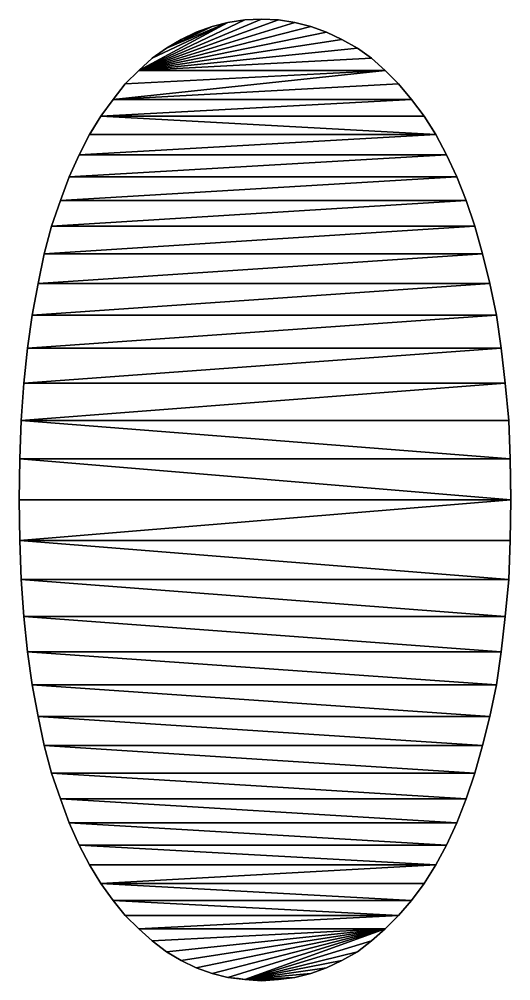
# Model space of a CAD drawing. Header units: inches. Extents: x 62 to 1153, y 3 to 780.
# Drawn here: x 101.582 to 102.31, y 19.737 to 21.163 of the extents above; entities that cross this region are included whole.
import ezdxf

# ---------------------------------------------------------------- set-up
doc = ezdxf.new("R2010")
doc.units = ezdxf.units.IN
doc.header["$MEASUREMENT"] = 0
doc.layers.add('Base', color=3, linetype='Continuous')

msp = doc.modelspace()

# ---------------------------------------------------------------- linework, layer by layer
at = {"layer": 'Base'}
for points in [[(101.916, 21.1625, -43), (101.759, 21.0875, -43), (101.941, 21.1635, -43)], [(101.941, 21.1635, -43), (101.759, 21.0875, -43), (101.966, 21.1625, -43)], [(101.891, 21.1585, -43), (101.759, 21.0875, -43), (101.916, 21.1625, -43)], [(101.99, 21.1585, -43), (101.966, 21.1625, -43), (101.759, 21.0875, -43)], [(101.891, 21.1585, -43), (101.916, 21.1625, -43), (101.907, 21.161, -44)], [(101.916, 21.1625, -44), (101.907, 21.161, -44), (101.916, 21.1625, -43)], [(101.916, 21.1625, -44), (101.916, 21.1625, -43), (101.941, 21.1635, -43)], [(101.916, 21.1625, -44), (101.941, 21.1635, -43), (101.941, 21.1635, -44)], [(101.966, 21.1625, -44), (101.941, 21.1635, -44), (101.941, 21.1635, -43)], [(101.966, 21.1625, -44), (101.941, 21.1635, -43), (101.966, 21.1625, -43)], [(101.99, 21.1585, -44), (101.966, 21.1625, -44), (101.966, 21.1625, -43)], [(101.99, 21.1585, -44), (101.966, 21.1625, -43), (101.99, 21.1585, -43)], [(101.891, 21.1585, -43), (101.779, 21.1055, -43), (101.759, 21.0875, -43)], [(102.014, 21.1525, -43), (101.99, 21.1585, -43), (101.759, 21.0875, -43)], [(102.037, 21.1445, -43), (102.014, 21.1525, -43), (101.759, 21.0875, -43)], [(101.891, 21.1585, -43), (101.8, 21.1205, -43), (101.779, 21.1055, -43)], [(101.891, 21.1585, -43), (101.868, 21.1525, -43), (101.8, 21.1205, -43)], [(101.822, 21.1335, -43), (101.8, 21.1205, -43), (101.868, 21.1525, -43)], [(101.844, 21.1445, -43), (101.822, 21.1335, -43), (101.868, 21.1525, -43)], [(101.844, 21.1445, -44), (101.844, 21.1445, -43), (101.868, 21.1525, -43)], [(101.844, 21.1445, -44), (101.868, 21.1525, -43), (101.868, 21.1525, -44)], [(101.868, 21.1525, -44), (101.868, 21.1525, -43), (101.891, 21.1585, -43)], [(101.868, 21.1525, -44), (101.891, 21.1585, -43), (101.891, 21.1585, -44)], [(101.891, 21.1585, -44), (101.891, 21.1585, -43), (101.907, 21.161, -44)], [(102.014, 21.1525, -44), (101.99, 21.1585, -44), (101.99, 21.1585, -43)], [(102.014, 21.1525, -44), (101.99, 21.1585, -43), (102.014, 21.1525, -43)], [(102.037, 21.1445, -44), (102.014, 21.1525, -44), (102.014, 21.1525, -43)], [(102.037, 21.1445, -44), (102.014, 21.1525, -43), (102.037, 21.1445, -43)], [(102.06, 21.1335, -43), (102.037, 21.1445, -43), (101.759, 21.0875, -43)], [(102.083, 21.1205, -43), (102.06, 21.1335, -43), (101.759, 21.0875, -43)], [(101.8, 21.1205, -44), (101.8, 21.1205, -43), (101.822, 21.1335, -43)], [(101.8, 21.1205, -44), (101.822, 21.1335, -43), (101.822, 21.1335, -44)], [(101.822, 21.1335, -44), (101.822, 21.1335, -43), (101.844, 21.1445, -43)], [(101.822, 21.1335, -44), (101.844, 21.1445, -43), (101.844, 21.1445, -44)], [(102.06, 21.1335, -44), (102.037, 21.1445, -44), (102.037, 21.1445, -43)], [(102.06, 21.1335, -44), (102.037, 21.1445, -43), (102.06, 21.1335, -43)], [(102.083, 21.1205, -44), (102.06, 21.1335, -44), (102.06, 21.1335, -43)], [(102.083, 21.1205, -44), (102.06, 21.1335, -43), (102.083, 21.1205, -43)], [(102.104, 21.1055, -43), (102.083, 21.1205, -43), (101.759, 21.0875, -43)], [(101.779, 21.1055, -44), (101.779, 21.1055, -43), (101.8, 21.1205, -43)], [(101.779, 21.1055, -44), (101.8, 21.1205, -43), (101.8, 21.1205, -44)], [(102.104, 21.1055, -44), (102.083, 21.1205, -44), (102.083, 21.1205, -43)], [(102.104, 21.1055, -44), (102.083, 21.1205, -43), (102.104, 21.1055, -43)], [(101.759, 21.0875, -44), (101.759, 21.0875, -43), (101.779, 21.1055, -43)], [(101.759, 21.0875, -44), (101.779, 21.1055, -43), (101.779, 21.1055, -44)], [(102.104, 21.1055, -43), (101.759, 21.0875, -43), (102.124, 21.0875, -43)], [(102.124, 21.0875, -44), (102.104, 21.1055, -44), (102.104, 21.1055, -43)], [(102.124, 21.0875, -44), (102.104, 21.1055, -43), (102.124, 21.0875, -43)], [(101.721, 21.0445, -43), (102.124, 21.0875, -43), (101.739, 21.0675, -43)], [(102.144, 21.0675, -43), (102.124, 21.0875, -43), (101.721, 21.0445, -43)], [(101.739, 21.0675, -44), (101.739, 21.0675, -43), (101.759, 21.0875, -43)], [(101.739, 21.0675, -44), (101.759, 21.0875, -43), (101.759, 21.0875, -44)], [(101.739, 21.0675, -43), (102.124, 21.0875, -43), (101.759, 21.0875, -43)], [(102.144, 21.0675, -44), (102.124, 21.0875, -44), (102.124, 21.0875, -43)], [(102.144, 21.0675, -44), (102.124, 21.0875, -43), (102.144, 21.0675, -43)], [(101.739, 21.0675, -44), (101.721, 21.0445, -44), (101.721, 21.0445, -43)], [(101.739, 21.0675, -44), (101.721, 21.0445, -43), (101.739, 21.0675, -43)], [(102.163, 21.0445, -43), (102.144, 21.0675, -43), (101.721, 21.0445, -43)], [(102.163, 21.0445, -44), (102.144, 21.0675, -44), (102.144, 21.0675, -43)], [(102.163, 21.0445, -44), (102.144, 21.0675, -43), (102.163, 21.0445, -43)], [(101.721, 21.0445, -44), (101.703, 21.0195, -44), (101.703, 21.0195, -43)], [(101.721, 21.0445, -44), (101.703, 21.0195, -43), (101.721, 21.0445, -43)], [(101.721, 21.0445, -43), (101.703, 21.0195, -43), (102.163, 21.0445, -43)], [(102.163, 21.0445, -43), (101.703, 21.0195, -43), (102.182, 21.0195, -43)], [(102.182, 21.0195, -44), (102.163, 21.0445, -44), (102.163, 21.0445, -43)], [(102.182, 21.0195, -44), (102.163, 21.0445, -43), (102.182, 21.0195, -43)], [(101.6879, 20.9955, -44), (101.686, 20.9925, -43), (101.703, 21.0195, -43)], [(101.686, 20.9925, -43), (102.199, 20.9925, -43), (101.703, 21.0195, -43)], [(101.703, 21.0195, -44), (101.6879, 20.9955, -44), (101.703, 21.0195, -43)], [(102.182, 21.0195, -43), (101.703, 21.0195, -43), (102.199, 20.9925, -43)], [(102.1971, 20.9955, -44), (102.182, 21.0195, -44), (102.182, 21.0195, -43)], [(102.182, 21.0195, -43), (102.199, 20.9925, -43), (102.1971, 20.9955, -44)], [(101.686, 20.9925, -44), (101.671, 20.9625, -44), (101.671, 20.9625, -43)], [(101.686, 20.9925, -44), (101.671, 20.9625, -43), (101.686, 20.9925, -43)], [(101.671, 20.9625, -43), (102.199, 20.9925, -43), (101.686, 20.9925, -43)], [(102.199, 20.9925, -43), (101.671, 20.9625, -43), (102.215, 20.9625, -43)], [(101.6879, 20.9955, -44), (101.686, 20.9925, -44), (101.686, 20.9925, -43)], [(102.199, 20.9925, -44), (102.1971, 20.9955, -44), (102.199, 20.9925, -43)], [(102.199, 20.9925, -44), (102.199, 20.9925, -43), (102.215, 20.9625, -43)], [(102.199, 20.9925, -44), (102.215, 20.9625, -43), (102.215, 20.9625, -44)], [(101.671, 20.9625, -44), (101.656, 20.9295, -44), (101.656, 20.9295, -43)], [(101.671, 20.9625, -44), (101.656, 20.9295, -43), (101.671, 20.9625, -43)], [(101.656, 20.9295, -43), (102.215, 20.9625, -43), (101.671, 20.9625, -43)], [(102.215, 20.9625, -43), (101.656, 20.9295, -43), (102.23, 20.9295, -43)], [(102.215, 20.9625, -44), (102.215, 20.9625, -43), (102.23, 20.9295, -43)], [(102.215, 20.9625, -44), (102.23, 20.9295, -43), (102.23, 20.9295, -44)], [(101.656, 20.9295, -44), (101.643, 20.8945, -44), (101.643, 20.8945, -43)], [(101.656, 20.9295, -44), (101.643, 20.8945, -43), (101.656, 20.9295, -43)], [(101.643, 20.8945, -43), (102.23, 20.9295, -43), (101.656, 20.9295, -43)], [(102.23, 20.9295, -43), (101.643, 20.8945, -43), (102.244, 20.8945, -43)], [(102.23, 20.9295, -44), (102.23, 20.9295, -43), (102.244, 20.8945, -43)], [(102.23, 20.9295, -44), (102.244, 20.8945, -43), (102.244, 20.8945, -44)], [(101.643, 20.8945, -44), (101.63, 20.8565, -44), (101.63, 20.8565, -43)], [(101.643, 20.8945, -44), (101.63, 20.8565, -43), (101.643, 20.8945, -43)], [(101.63, 20.8565, -43), (102.244, 20.8945, -43), (101.643, 20.8945, -43)], [(102.244, 20.8945, -43), (101.63, 20.8565, -43), (102.257, 20.8565, -43)], [(102.244, 20.8945, -44), (102.244, 20.8945, -43), (102.257, 20.8565, -43)], [(102.244, 20.8945, -44), (102.257, 20.8565, -43), (102.257, 20.8565, -44)], [(101.63, 20.8565, -44), (101.619, 20.8155, -44), (101.619, 20.8155, -43)], [(101.63, 20.8565, -44), (101.619, 20.8155, -43), (101.63, 20.8565, -43)], [(101.619, 20.8155, -43), (102.257, 20.8565, -43), (101.63, 20.8565, -43)], [(102.257, 20.8565, -43), (101.619, 20.8155, -43), (102.268, 20.8155, -43)], [(102.257, 20.8565, -44), (102.257, 20.8565, -43), (102.268, 20.8155, -43)], [(102.257, 20.8565, -44), (102.268, 20.8155, -43), (102.268, 20.8155, -44)], [(101.619, 20.8155, -44), (101.61, 20.7715, -44), (101.61, 20.7715, -43)], [(101.619, 20.8155, -44), (101.61, 20.7715, -43), (101.619, 20.8155, -43)], [(101.61, 20.7715, -43), (102.268, 20.8155, -43), (101.619, 20.8155, -43)], [(102.268, 20.8155, -43), (101.61, 20.7715, -43), (102.279, 20.7715, -43)], [(102.268, 20.8155, -44), (102.268, 20.8155, -43), (102.279, 20.7715, -43)], [(102.268, 20.8155, -44), (102.279, 20.7715, -43), (102.279, 20.7715, -44)], [(101.61, 20.7715, -44), (101.601, 20.7245, -44), (101.601, 20.7245, -43)], [(101.61, 20.7715, -44), (101.601, 20.7245, -43), (101.61, 20.7715, -43)], [(101.601, 20.7245, -43), (102.279, 20.7715, -43), (101.61, 20.7715, -43)], [(102.279, 20.7715, -43), (101.601, 20.7245, -43), (102.289, 20.7245, -43)], [(102.279, 20.7715, -44), (102.279, 20.7715, -43), (102.289, 20.7245, -43)], [(102.279, 20.7715, -44), (102.289, 20.7245, -43), (102.289, 20.7245, -44)], [(101.601, 20.7245, -44), (101.594, 20.6755, -44), (101.594, 20.6755, -43)], [(101.601, 20.7245, -44), (101.594, 20.6755, -43), (101.601, 20.7245, -43)], [(101.594, 20.6755, -43), (102.289, 20.7245, -43), (101.601, 20.7245, -43)], [(102.289, 20.7245, -43), (101.594, 20.6755, -43), (102.296, 20.6755, -43)], [(102.289, 20.7245, -44), (102.289, 20.7245, -43), (102.296, 20.6755, -43)], [(102.289, 20.7245, -44), (102.296, 20.6755, -43), (102.296, 20.6755, -44)], [(101.594, 20.6755, -44), (101.589, 20.6235, -44), (101.589, 20.6235, -43)], [(101.594, 20.6755, -44), (101.589, 20.6235, -43), (101.594, 20.6755, -43)], [(101.589, 20.6235, -43), (102.296, 20.6755, -43), (101.594, 20.6755, -43)], [(102.296, 20.6755, -43), (101.589, 20.6235, -43), (102.302, 20.6235, -43)], [(102.296, 20.6755, -44), (102.296, 20.6755, -43), (102.302, 20.6235, -43)], [(102.296, 20.6755, -44), (102.302, 20.6235, -43), (102.302, 20.6235, -44)], [(101.589, 20.6235, -44), (101.585, 20.5685, -44), (101.585, 20.5685, -43)], [(101.589, 20.6235, -44), (101.585, 20.5685, -43), (101.589, 20.6235, -43)], [(101.585, 20.5685, -43), (102.302, 20.6235, -43), (101.589, 20.6235, -43)], [(101.585, 20.5685, -43), (102.307, 20.5685, -43), (102.302, 20.6235, -43)], [(102.302, 20.6235, -44), (102.302, 20.6235, -43), (102.307, 20.5685, -43)], [(102.302, 20.6235, -44), (102.307, 20.5685, -43), (102.307, 20.5685, -44)], [(101.585, 20.5685, -44), (101.583, 20.5115, -44), (101.583, 20.5115, -43)], [(101.585, 20.5685, -44), (101.583, 20.5115, -43), (101.585, 20.5685, -43)], [(101.585, 20.5685, -43), (101.583, 20.5115, -43), (102.309, 20.5115, -43)], [(101.585, 20.5685, -43), (102.309, 20.5115, -43), (102.307, 20.5685, -43)], [(102.307, 20.5685, -44), (102.307, 20.5685, -43), (102.309, 20.5115, -43)], [(102.307, 20.5685, -44), (102.309, 20.5115, -43), (102.309, 20.5115, -44)], [(101.582, 20.4505, -43), (101.583, 20.5115, -43), (101.582, 20.4505, -44)], [(101.583, 20.5115, -44), (101.582, 20.4505, -44), (101.583, 20.5115, -43)], [(101.583, 20.5115, -43), (101.582, 20.4505, -43), (102.31, 20.4505, -43)], [(102.31, 20.4505, -43), (102.309, 20.5115, -43), (101.583, 20.5115, -43)], [(102.309, 20.5115, -44), (102.309, 20.5115, -43), (102.3095, 20.4835, -44)], [(102.309, 20.5115, -43), (102.31, 20.4505, -43), (102.3095, 20.4835, -44)], [(102.31, 20.4505, -44), (102.3095, 20.4835, -44), (102.31, 20.4505, -43)], [(101.582, 20.4505, -44), (101.583, 20.3905, -44), (101.583, 20.3905, -43)], [(101.582, 20.4505, -44), (101.583, 20.3905, -43), (101.582, 20.4505, -43)], [(101.582, 20.4505, -43), (101.583, 20.3905, -43), (102.31, 20.4505, -43)], [(102.309, 20.3905, -43), (102.31, 20.4505, -43), (101.583, 20.3905, -43)], [(102.31, 20.4505, -44), (102.31, 20.4505, -43), (102.309, 20.3905, -43)], [(102.31, 20.4505, -44), (102.309, 20.3905, -43), (102.309, 20.3905, -44)], [(101.583, 20.3905, -43), (101.583, 20.3905, -44), (101.585, 20.3325, -44)], [(101.583, 20.3905, -43), (101.585, 20.3325, -44), (101.585, 20.3325, -43)], [(101.583, 20.3905, -43), (101.585, 20.3325, -43), (102.307, 20.3325, -43)], [(102.307, 20.3325, -43), (102.309, 20.3905, -43), (101.583, 20.3905, -43)], [(102.309, 20.3905, -44), (102.309, 20.3905, -43), (102.307, 20.3325, -43)], [(102.309, 20.3905, -44), (102.307, 20.3325, -43), (102.307, 20.3325, -44)], [(101.585, 20.3325, -44), (101.589, 20.2775, -44), (101.589, 20.2775, -43)], [(101.585, 20.3325, -44), (101.589, 20.2775, -43), (101.585, 20.3325, -43)], [(101.585, 20.3325, -43), (101.589, 20.2775, -43), (102.302, 20.2775, -43)], [(102.302, 20.2775, -43), (102.307, 20.3325, -43), (101.585, 20.3325, -43)], [(102.307, 20.3325, -44), (102.307, 20.3325, -43), (102.302, 20.2775, -43)], [(102.307, 20.3325, -44), (102.302, 20.2775, -43), (102.302, 20.2775, -44)], [(101.589, 20.2775, -44), (101.594, 20.2255, -44), (101.594, 20.2255, -43)], [(101.589, 20.2775, -44), (101.594, 20.2255, -43), (101.589, 20.2775, -43)], [(102.296, 20.2255, -43), (102.302, 20.2775, -43), (101.589, 20.2775, -43)], [(101.589, 20.2775, -43), (101.594, 20.2255, -43), (102.296, 20.2255, -43)], [(102.302, 20.2775, -44), (102.302, 20.2775, -43), (102.296, 20.2255, -43)], [(102.302, 20.2775, -44), (102.296, 20.2255, -43), (102.296, 20.2255, -44)], [(101.594, 20.2255, -44), (101.601, 20.1765, -44), (101.601, 20.1765, -43)], [(101.594, 20.2255, -44), (101.601, 20.1765, -43), (101.594, 20.2255, -43)], [(101.594, 20.2255, -43), (101.601, 20.1765, -43), (102.289, 20.1765, -43)], [(102.289, 20.1765, -43), (102.296, 20.2255, -43), (101.594, 20.2255, -43)], [(102.296, 20.2255, -44), (102.296, 20.2255, -43), (102.289, 20.1765, -43)], [(102.296, 20.2255, -44), (102.289, 20.1765, -43), (102.289, 20.1765, -44)], [(101.601, 20.1765, -44), (101.61, 20.1295, -44), (101.61, 20.1295, -43)], [(101.601, 20.1765, -44), (101.61, 20.1295, -43), (101.601, 20.1765, -43)], [(102.279, 20.1295, -43), (102.289, 20.1765, -43), (101.601, 20.1765, -43)], [(101.601, 20.1765, -43), (101.61, 20.1295, -43), (102.279, 20.1295, -43)], [(102.289, 20.1765, -44), (102.289, 20.1765, -43), (102.279, 20.1295, -43)], [(102.289, 20.1765, -44), (102.279, 20.1295, -43), (102.279, 20.1295, -44)], [(101.61, 20.1295, -44), (101.619, 20.0865, -44), (101.619, 20.0865, -43)], [(101.61, 20.1295, -44), (101.619, 20.0865, -43), (101.61, 20.1295, -43)], [(102.268, 20.0865, -43), (102.279, 20.1295, -43), (101.61, 20.1295, -43)], [(101.61, 20.1295, -43), (101.619, 20.0865, -43), (102.268, 20.0865, -43)], [(102.279, 20.1295, -44), (102.279, 20.1295, -43), (102.268, 20.0865, -43)], [(102.279, 20.1295, -44), (102.268, 20.0865, -43), (102.268, 20.0865, -44)], [(101.619, 20.0865, -44), (101.63, 20.0455, -44), (101.63, 20.0455, -43)], [(101.619, 20.0865, -44), (101.63, 20.0455, -43), (101.619, 20.0865, -43)], [(102.257, 20.0455, -43), (102.268, 20.0865, -43), (101.619, 20.0865, -43)], [(101.619, 20.0865, -43), (101.63, 20.0455, -43), (102.257, 20.0455, -43)], [(102.268, 20.0865, -44), (102.268, 20.0865, -43), (102.257, 20.0455, -43)], [(102.268, 20.0865, -44), (102.257, 20.0455, -43), (102.257, 20.0455, -44)], [(101.63, 20.0455, -44), (101.643, 20.0075, -44), (101.643, 20.0075, -43)], [(101.63, 20.0455, -44), (101.643, 20.0075, -43), (101.63, 20.0455, -43)], [(102.244, 20.0075, -43), (102.257, 20.0455, -43), (101.63, 20.0455, -43)], [(101.63, 20.0455, -43), (101.643, 20.0075, -43), (102.244, 20.0075, -43)], [(102.257, 20.0455, -44), (102.257, 20.0455, -43), (102.244, 20.0075, -43)], [(102.257, 20.0455, -44), (102.244, 20.0075, -43), (102.244, 20.0075, -44)], [(101.643, 20.0075, -44), (101.656, 19.9715, -44), (101.656, 19.9715, -43)], [(101.643, 20.0075, -44), (101.656, 19.9715, -43), (101.643, 20.0075, -43)], [(102.23, 19.9715, -43), (102.244, 20.0075, -43), (101.643, 20.0075, -43)], [(101.656, 19.9715, -43), (102.23, 19.9715, -43), (101.643, 20.0075, -43)], [(102.244, 20.0075, -44), (102.244, 20.0075, -43), (102.23, 19.9715, -43)], [(102.244, 20.0075, -44), (102.23, 19.9715, -43), (102.23, 19.9715, -44)], [(102.23, 19.9715, -43), (101.656, 19.9715, -43), (102.215, 19.9385, -43)], [(101.656, 19.9715, -43), (101.671, 19.9385, -43), (102.215, 19.9385, -43)], [(101.656, 19.9715, -44), (101.671, 19.9385, -44), (101.671, 19.9385, -43)], [(101.656, 19.9715, -44), (101.671, 19.9385, -43), (101.656, 19.9715, -43)], [(102.23, 19.9715, -43), (102.215, 19.9385, -43), (102.215, 19.9385, -44)], [(102.23, 19.9715, -43), (102.215, 19.9385, -44), (102.23, 19.9715, -44)], [(101.686, 19.9095, -43), (102.199, 19.9095, -43), (101.671, 19.9385, -43)], [(102.215, 19.9385, -43), (101.671, 19.9385, -43), (102.199, 19.9095, -43)], [(101.671, 19.9385, -44), (101.686, 19.9095, -44), (101.686, 19.9095, -43)], [(101.671, 19.9385, -44), (101.686, 19.9095, -43), (101.671, 19.9385, -43)], [(102.215, 19.9385, -44), (102.215, 19.9385, -43), (102.199, 19.9095, -43)], [(102.215, 19.9385, -44), (102.199, 19.9095, -43), (102.199, 19.9095, -44)], [(101.703, 19.8815, -43), (102.199, 19.9095, -43), (101.686, 19.9095, -43)], [(101.686, 19.9095, -44), (101.703, 19.8815, -44), (101.703, 19.8815, -43)], [(101.686, 19.9095, -44), (101.703, 19.8815, -43), (101.686, 19.9095, -43)], [(102.199, 19.9095, -43), (101.703, 19.8815, -43), (102.182, 19.8815, -43)], [(102.199, 19.9095, -44), (102.199, 19.9095, -43), (102.182, 19.8815, -43)], [(102.199, 19.9095, -44), (102.182, 19.8815, -43), (102.182, 19.8815, -44)], [(101.721, 19.8565, -43), (102.163, 19.8565, -43), (101.703, 19.8815, -43)], [(102.182, 19.8815, -43), (101.703, 19.8815, -43), (102.163, 19.8565, -43)], [(101.703, 19.8815, -44), (101.721, 19.8565, -44), (101.721, 19.8565, -43)], [(101.703, 19.8815, -44), (101.721, 19.8565, -43), (101.703, 19.8815, -43)], [(102.182, 19.8815, -44), (102.182, 19.8815, -43), (102.163, 19.8565, -43)], [(102.182, 19.8815, -44), (102.163, 19.8565, -43), (102.163, 19.8565, -44)], [(101.739, 19.8345, -43), (102.144, 19.8345, -43), (101.721, 19.8565, -43)], [(102.163, 19.8565, -43), (101.721, 19.8565, -43), (102.144, 19.8345, -43)], [(101.721, 19.8565, -44), (101.739, 19.8345, -44), (101.739, 19.8345, -43)], [(101.721, 19.8565, -44), (101.739, 19.8345, -43), (101.721, 19.8565, -43)], [(102.163, 19.8565, -44), (102.163, 19.8565, -43), (102.144, 19.8345, -43)], [(102.163, 19.8565, -44), (102.144, 19.8345, -43), (102.144, 19.8345, -44)], [(101.759, 19.8145, -43), (102.144, 19.8345, -43), (101.739, 19.8345, -43)], [(101.739, 19.8345, -44), (101.759, 19.8145, -44), (101.759, 19.8145, -43)], [(101.739, 19.8345, -44), (101.759, 19.8145, -43), (101.739, 19.8345, -43)], [(102.144, 19.8345, -43), (101.759, 19.8145, -43), (102.124, 19.8145, -43)], [(102.124, 19.8145, -44), (102.144, 19.8345, -44), (102.144, 19.8345, -43)], [(102.124, 19.8145, -44), (102.144, 19.8345, -43), (102.124, 19.8145, -43)], [(101.779, 19.7965, -43), (102.124, 19.8145, -43), (101.759, 19.8145, -43)], [(101.759, 19.8145, -44), (101.779, 19.7965, -44), (101.779, 19.7965, -43)], [(101.759, 19.8145, -44), (101.779, 19.7965, -43), (101.759, 19.8145, -43)], [(101.8, 19.7805, -43), (102.124, 19.8145, -43), (101.779, 19.7965, -43)], [(101.822, 19.7675, -43), (102.124, 19.8145, -43), (101.8, 19.7805, -43)], [(101.844, 19.7565, -43), (102.124, 19.8145, -43), (101.822, 19.7675, -43)], [(101.868, 19.7485, -43), (102.124, 19.8145, -43), (101.844, 19.7565, -43)], [(101.891, 19.7425, -43), (102.124, 19.8145, -43), (101.868, 19.7485, -43)], [(101.891, 19.7425, -43), (101.916, 19.7395, -43), (102.124, 19.8145, -43)], [(102.104, 19.7965, -43), (102.124, 19.8145, -43), (101.916, 19.7395, -43)], [(102.104, 19.7965, -44), (102.124, 19.8145, -44), (102.124, 19.8145, -43)], [(102.104, 19.7965, -44), (102.124, 19.8145, -43), (102.104, 19.7965, -43)], [(101.779, 19.7965, -44), (101.8, 19.7805, -44), (101.8, 19.7805, -43)], [(101.779, 19.7965, -44), (101.8, 19.7805, -43), (101.779, 19.7965, -43)], [(102.083, 19.7805, -43), (102.104, 19.7965, -43), (101.916, 19.7395, -43)], [(102.083, 19.7805, -44), (102.104, 19.7965, -44), (102.104, 19.7965, -43)], [(102.083, 19.7805, -44), (102.104, 19.7965, -43), (102.083, 19.7805, -43)], [(101.8, 19.7805, -44), (101.822, 19.7675, -44), (101.822, 19.7675, -43)], [(101.8, 19.7805, -44), (101.822, 19.7675, -43), (101.8, 19.7805, -43)], [(102.06, 19.7675, -43), (102.083, 19.7805, -43), (101.916, 19.7395, -43)], [(102.06, 19.7675, -44), (102.083, 19.7805, -44), (102.083, 19.7805, -43)], [(102.06, 19.7675, -44), (102.083, 19.7805, -43), (102.06, 19.7675, -43)], [(101.822, 19.7675, -44), (101.844, 19.7565, -44), (101.844, 19.7565, -43)], [(101.822, 19.7675, -44), (101.844, 19.7565, -43), (101.822, 19.7675, -43)], [(102.037, 19.7565, -43), (102.06, 19.7675, -43), (101.916, 19.7395, -43)], [(102.037, 19.7565, -44), (102.06, 19.7675, -44), (102.06, 19.7675, -43)], [(102.037, 19.7565, -44), (102.06, 19.7675, -43), (102.037, 19.7565, -43)], [(101.844, 19.7565, -44), (101.868, 19.7485, -44), (101.868, 19.7485, -43)], [(101.844, 19.7565, -44), (101.868, 19.7485, -43), (101.844, 19.7565, -43)], [(102.014, 19.7485, -43), (102.037, 19.7565, -43), (101.916, 19.7395, -43)], [(102.014, 19.7485, -44), (102.037, 19.7565, -44), (102.037, 19.7565, -43)], [(102.014, 19.7485, -44), (102.037, 19.7565, -43), (102.014, 19.7485, -43)], [(101.868, 19.7485, -44), (101.891, 19.7425, -44), (101.891, 19.7425, -43)], [(101.868, 19.7485, -44), (101.891, 19.7425, -43), (101.868, 19.7485, -43)], [(101.891, 19.7425, -44), (101.907, 19.7406, -44), (101.891, 19.7425, -43)], [(101.907, 19.7406, -44), (101.916, 19.7395, -43), (101.891, 19.7425, -43)], [(101.907, 19.7406, -44), (101.916, 19.7395, -44), (101.916, 19.7395, -43)], [(101.99, 19.7425, -43), (102.014, 19.7485, -43), (101.916, 19.7395, -43)], [(101.966, 19.7395, -43), (101.99, 19.7425, -43), (101.916, 19.7395, -43)], [(101.941, 19.7375, -43), (101.966, 19.7395, -43), (101.916, 19.7395, -43)], [(101.916, 19.7395, -44), (101.941, 19.7375, -44), (101.941, 19.7375, -43)], [(101.916, 19.7395, -44), (101.941, 19.7375, -43), (101.916, 19.7395, -43)], [(101.941, 19.7375, -44), (101.966, 19.7395, -44), (101.966, 19.7395, -43)], [(101.941, 19.7375, -44), (101.966, 19.7395, -43), (101.941, 19.7375, -43)], [(101.966, 19.7395, -44), (101.99, 19.7425, -44), (101.99, 19.7425, -43)], [(101.966, 19.7395, -44), (101.99, 19.7425, -43), (101.966, 19.7395, -43)], [(101.99, 19.7425, -44), (102.014, 19.7485, -44), (102.014, 19.7485, -43)], [(101.99, 19.7425, -44), (102.014, 19.7485, -43), (101.99, 19.7425, -43)]]:
    msp.add_3dface(points, dxfattribs=at)

doc.saveas('drawing.dxf')
